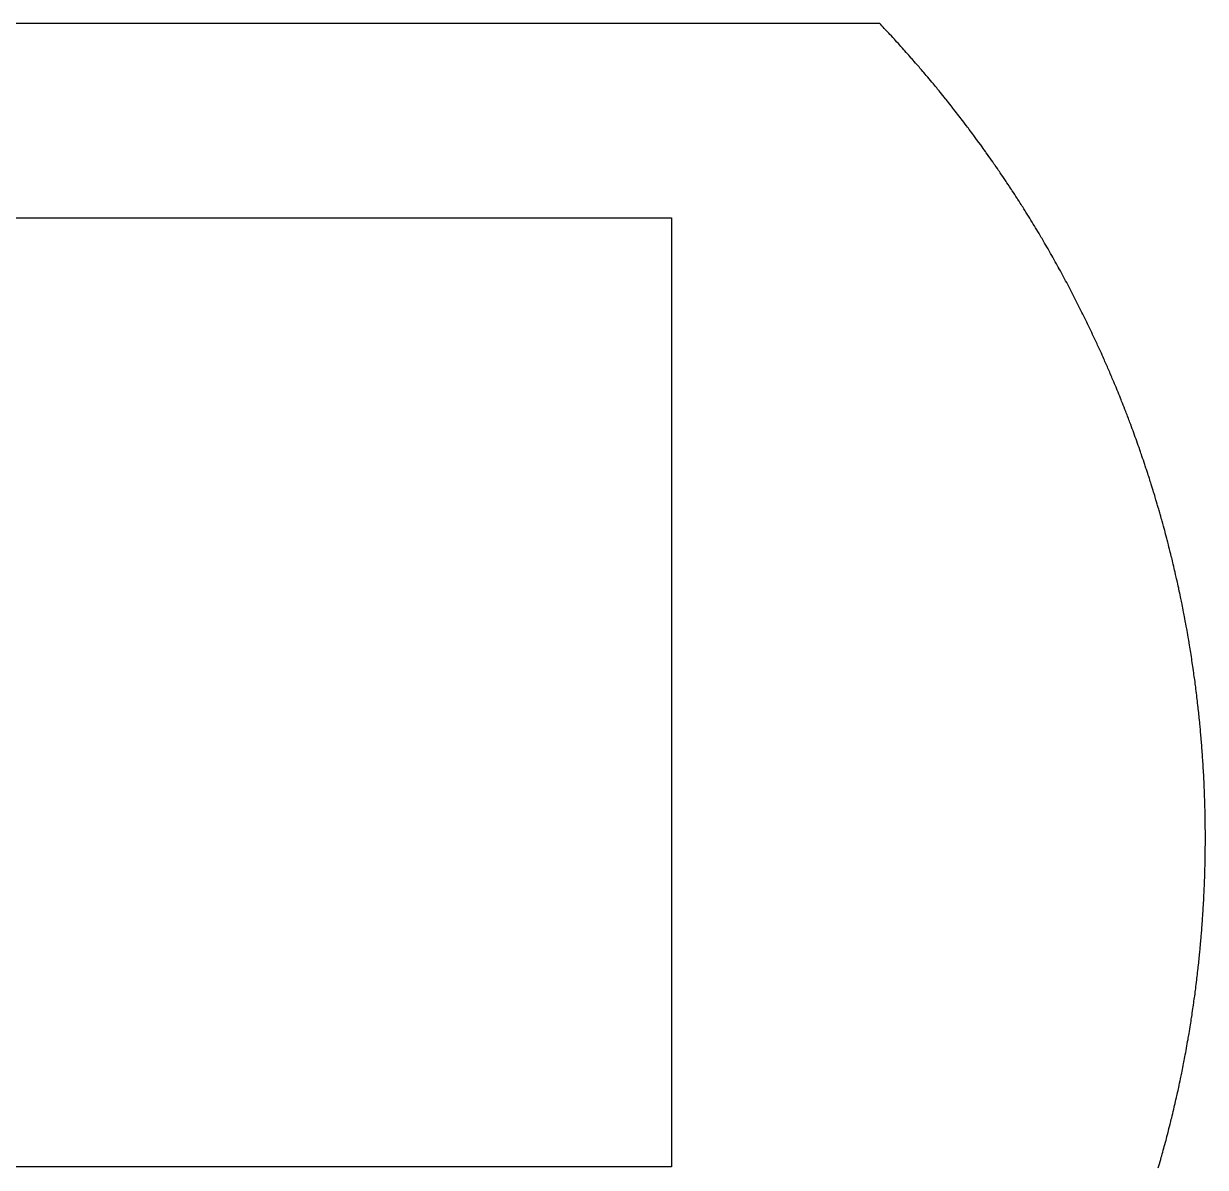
# Model space of a CAD drawing. Header units: metres. Extents: x 0 to 110, y 0 to 92.
# Drawn here: x 54.7 to 109.5, y 39.5 to 92.5 of the extents above; entities that cross this region are included whole.
import ezdxf

# ---------------------------------------------------------------- set-up
doc = ezdxf.new("R2010")
doc.units = ezdxf.units.M

msp = doc.modelspace()

# ---------------------------------------------------------------- linework, layer by layer
for p, q in [((94.405, 92.5), (15.095, 92.5)), ((94.448, 92.454), (94.405, 92.5)), ((94.496, 92.404), (94.448, 92.454)), ((94.567, 92.329), (94.496, 92.404)), ((94.614, 92.279), (94.567, 92.329)), ((94.685, 92.204), (94.614, 92.279)), ((94.755, 92.129), (94.685, 92.204)), ((94.826, 92.053), (94.755, 92.129)), ((94.872, 92.003), (94.826, 92.053)), ((94.942, 91.927), (94.872, 92.003)), ((95.013, 91.851), (94.942, 91.927)), ((95.036, 91.826), (95.013, 91.851)), ((95.082, 91.775), (95.036, 91.826)), ((95.129, 91.725), (95.082, 91.775)), ((95.198, 91.648), (95.129, 91.725)), ((95.268, 91.572), (95.198, 91.648)), ((95.337, 91.496), (95.268, 91.572)), ((95.383, 91.445), (95.337, 91.496)), ((95.43, 91.393), (95.383, 91.445)), ((95.453, 91.368), (95.43, 91.393)), ((95.522, 91.291), (95.453, 91.368)), ((95.567, 91.24), (95.522, 91.291)), ((95.636, 91.163), (95.567, 91.24)), ((95.682, 91.111), (95.636, 91.163)), ((95.75, 91.034), (95.682, 91.111)), ((95.796, 90.983), (95.75, 91.034)), ((95.864, 90.905), (95.796, 90.983)), ((95.887, 90.879), (95.864, 90.905)), ((95.955, 90.802), (95.887, 90.879)), ((96, 90.75), (95.955, 90.802)), ((96.068, 90.672), (96, 90.75)), ((96.113, 90.62), (96.068, 90.672)), ((96.158, 90.568), (96.113, 90.62)), ((96.225, 90.49), (96.158, 90.568)), ((96.27, 90.438), (96.225, 90.49)), ((96.338, 90.36), (96.27, 90.438)), ((96.405, 90.281), (96.338, 90.36)), ((96.449, 90.229), (96.405, 90.281)), ((96.516, 90.15), (96.449, 90.229)), ((96.56, 90.098), (96.516, 90.15)), ((96.627, 90.019), (96.56, 90.098)), ((96.693, 89.94), (96.627, 90.019)), ((96.76, 89.861), (96.693, 89.94)), ((96.826, 89.781), (96.76, 89.861)), ((96.892, 89.702), (96.826, 89.781)), ((96.936, 89.649), (96.892, 89.702)), ((96.979, 89.596), (96.936, 89.649)), ((97.045, 89.516), (96.979, 89.596)), ((97.089, 89.463), (97.045, 89.516)), ((97.154, 89.383), (97.089, 89.463)), ((97.198, 89.33), (97.154, 89.383)), ((97.263, 89.25), (97.198, 89.33)), ((97.328, 89.17), (97.263, 89.25)), ((97.392, 89.089), (97.328, 89.17)), ((97.457, 89.009), (97.392, 89.089)), ((97.479, 88.982), (97.457, 89.009)), ((97.543, 88.901), (97.479, 88.982)), ((97.586, 88.848), (97.543, 88.901)), ((97.65, 88.767), (97.586, 88.848)), ((97.714, 88.686), (97.65, 88.767)), ((97.757, 88.632), (97.714, 88.686)), ((97.799, 88.578), (97.757, 88.632)), ((97.842, 88.524), (97.799, 88.578)), ((97.905, 88.442), (97.842, 88.524)), ((97.969, 88.361), (97.905, 88.442)), ((98.011, 88.307), (97.969, 88.361)), ((98.074, 88.225), (98.011, 88.307)), ((98.137, 88.143), (98.074, 88.225)), ((98.179, 88.089), (98.137, 88.143)), ((98.242, 88.007), (98.179, 88.089)), ((98.305, 87.925), (98.242, 88.007)), ((98.367, 87.843), (98.305, 87.925)), ((98.429, 87.76), (98.367, 87.843)), ((98.471, 87.706), (98.429, 87.76)), ((98.512, 87.65), (98.471, 87.706)), ((98.553, 87.596), (98.512, 87.65)), ((98.615, 87.513), (98.553, 87.596)), ((98.656, 87.458), (98.615, 87.513)), ((98.718, 87.375), (98.656, 87.458)), ((98.759, 87.32), (98.718, 87.375)), ((98.8, 87.264), (98.759, 87.32)), ((98.861, 87.181), (98.8, 87.264)), ((98.942, 87.07), (98.861, 87.181)), ((99.003, 86.987), (98.942, 87.07)), ((99.084, 86.876), (99.003, 86.987)), ((99.145, 86.792), (99.084, 86.876)), ((99.205, 86.708), (99.145, 86.792)), ((99.245, 86.652), (99.205, 86.708)), ((99.305, 86.568), (99.245, 86.652)), ((99.345, 86.512), (99.305, 86.568)), ((99.405, 86.428), (99.345, 86.512)), ((99.464, 86.344), (99.405, 86.428)), ((99.524, 86.26), (99.464, 86.344)), ((99.583, 86.175), (99.524, 86.26)), ((99.642, 86.091), (99.583, 86.175)), ((99.701, 86.006), (99.642, 86.091)), ((99.741, 85.95), (99.701, 86.006)), ((99.76, 85.921), (99.741, 85.95)), ((99.799, 85.865), (99.76, 85.921)), ((99.858, 85.78), (99.799, 85.865)), ((99.916, 85.695), (99.858, 85.78)), ((99.955, 85.638), (99.916, 85.695)), ((99.994, 85.581), (99.955, 85.638)), ((100.052, 85.496), (99.994, 85.581)), ((100.11, 85.41), (100.052, 85.496)), ((100.168, 85.325), (100.11, 85.41)), ((100.206, 85.267), (100.168, 85.325)), ((100.263, 85.182), (100.206, 85.267)), ((100.302, 85.124), (100.263, 85.182)), ((100.359, 85.039), (100.302, 85.124)), ((100.397, 84.981), (100.359, 85.039)), ((100.416, 84.953), (100.397, 84.981)), ((100.473, 84.867), (100.416, 84.953)), ((100.51, 84.809), (100.473, 84.867)), ((100.548, 84.751), (100.51, 84.809)), ((100.605, 84.665), (100.548, 84.751)), ((100.661, 84.579), (100.605, 84.665)), ((100.717, 84.492), (100.661, 84.579)), ((100.773, 84.405), (100.717, 84.492)), ((100.81, 84.347), (100.773, 84.405)), ((100.866, 84.261), (100.81, 84.347)), ((100.922, 84.174), (100.866, 84.261)), ((100.959, 84.116), (100.922, 84.174)), ((100.995, 84.058), (100.959, 84.116)), ((101.032, 83.999), (100.995, 84.058)), ((101.087, 83.912), (101.032, 83.999)), ((101.142, 83.825), (101.087, 83.912)), ((101.179, 83.766), (101.142, 83.825)), ((24.75, 83.5), (84.75, 83.5)), ((84.75, 83.5), (84.75, 39.5)), ((101.215, 83.708), (101.179, 83.766)), ((101.27, 83.62), (101.215, 83.708)), ((101.324, 83.533), (101.27, 83.62)), ((101.36, 83.474), (101.324, 83.533)), ((101.414, 83.386), (101.36, 83.474)), ((101.468, 83.298), (101.414, 83.386)), ((101.522, 83.21), (101.468, 83.298)), ((101.575, 83.122), (101.522, 83.21)), ((101.629, 83.034), (101.575, 83.122)), ((101.682, 82.945), (101.629, 83.034)), ((101.735, 82.856), (101.682, 82.945)), ((101.788, 82.768), (101.735, 82.856)), ((101.841, 82.679), (101.788, 82.768)), ((101.876, 82.62), (101.841, 82.679)), ((101.893, 82.59), (101.876, 82.62)), ((101.928, 82.531), (101.893, 82.59)), ((101.946, 82.501), (101.928, 82.531)), ((101.998, 82.412), (101.946, 82.501)), ((102.05, 82.323), (101.998, 82.412)), ((102.102, 82.234), (102.05, 82.323)), ((102.153, 82.145), (102.102, 82.234)), ((102.205, 82.055), (102.153, 82.145)), ((102.256, 81.966), (102.205, 82.055)), ((102.291, 81.906), (102.256, 81.966)), ((102.325, 81.847), (102.291, 81.906)), ((102.376, 81.757), (102.325, 81.847)), ((102.426, 81.667), (102.376, 81.757)), ((102.46, 81.607), (102.426, 81.667)), ((102.511, 81.517), (102.46, 81.607)), ((102.544, 81.457), (102.511, 81.517)), ((102.595, 81.367), (102.544, 81.457)), ((102.628, 81.307), (102.595, 81.367)), ((102.678, 81.216), (102.628, 81.307)), ((102.728, 81.126), (102.678, 81.216)), ((102.777, 81.035), (102.728, 81.126)), ((102.827, 80.945), (102.777, 81.035)), ((102.876, 80.854), (102.827, 80.945)), ((102.925, 80.763), (102.876, 80.854)), ((102.974, 80.673), (102.925, 80.763)), ((103.023, 80.582), (102.974, 80.673)), ((103.072, 80.491), (103.023, 80.582)), ((103.12, 80.4), (103.072, 80.491)), ((103.152, 80.339), (103.12, 80.4)), ((103.184, 80.278), (103.152, 80.339)), ((103.216, 80.217), (103.184, 80.278)), ((103.264, 80.126), (103.216, 80.217)), ((103.312, 80.034), (103.264, 80.126)), ((103.36, 79.942), (103.312, 80.034)), ((103.391, 79.881), (103.36, 79.942)), ((103.407, 79.851), (103.391, 79.881)), ((103.454, 79.759), (103.407, 79.851)), ((103.501, 79.667), (103.454, 79.759)), ((103.548, 79.575), (103.501, 79.667)), ((103.579, 79.514), (103.548, 79.575)), ((103.626, 79.422), (103.579, 79.514)), ((103.672, 79.33), (103.626, 79.422)), ((103.719, 79.237), (103.672, 79.33)), ((103.749, 79.176), (103.719, 79.237)), ((103.78, 79.114), (103.749, 79.176)), ((103.826, 79.022), (103.78, 79.114)), ((103.856, 78.96), (103.826, 79.022)), ((103.902, 78.868), (103.856, 78.96)), ((103.932, 78.806), (103.902, 78.868)), ((103.977, 78.713), (103.932, 78.806)), ((104.007, 78.651), (103.977, 78.713)), ((104.037, 78.589), (104.007, 78.651)), ((104.082, 78.496), (104.037, 78.589)), ((104.112, 78.434), (104.082, 78.496)), ((104.157, 78.341), (104.112, 78.434)), ((104.186, 78.279), (104.157, 78.341)), ((104.231, 78.186), (104.186, 78.279)), ((104.275, 78.093), (104.231, 78.186)), ((104.304, 78.03), (104.275, 78.093)), ((104.348, 77.937), (104.304, 78.03)), ((104.391, 77.843), (104.348, 77.937)), ((104.435, 77.75), (104.391, 77.843)), ((104.478, 77.656), (104.435, 77.75)), ((104.507, 77.594), (104.478, 77.656)), ((104.55, 77.5), (104.507, 77.594)), ((104.593, 77.406), (104.55, 77.5)), ((104.635, 77.312), (104.593, 77.406)), ((104.678, 77.218), (104.635, 77.312)), ((104.72, 77.124), (104.678, 77.218)), ((104.762, 77.029), (104.72, 77.124)), ((104.79, 76.966), (104.762, 77.029)), ((104.818, 76.903), (104.79, 76.966)), ((104.846, 76.841), (104.818, 76.903)), ((104.887, 76.746), (104.846, 76.841)), ((104.915, 76.683), (104.887, 76.746)), ((104.956, 76.588), (104.915, 76.683)), ((104.983, 76.525), (104.956, 76.588)), ((105.024, 76.431), (104.983, 76.525)), ((105.065, 76.336), (105.024, 76.431)), ((105.092, 76.273), (105.065, 76.336)), ((105.133, 76.178), (105.092, 76.273)), ((105.16, 76.114), (105.133, 76.178)), ((105.186, 76.051), (105.16, 76.114)), ((105.226, 75.956), (105.186, 76.051)), ((105.253, 75.892), (105.226, 75.956)), ((105.293, 75.797), (105.253, 75.892)), ((105.319, 75.734), (105.293, 75.797)), ((105.359, 75.638), (105.319, 75.734)), ((105.411, 75.511), (105.359, 75.638)), ((105.45, 75.415), (105.411, 75.511)), ((105.489, 75.32), (105.45, 75.415)), ((105.528, 75.224), (105.489, 75.32)), ((105.566, 75.129), (105.528, 75.224)), ((105.592, 75.065), (105.566, 75.129)), ((105.617, 75.001), (105.592, 75.065)), ((105.655, 74.905), (105.617, 75.001)), ((105.693, 74.809), (105.655, 74.905)), ((105.731, 74.713), (105.693, 74.809)), ((105.768, 74.617), (105.731, 74.713)), ((105.806, 74.52), (105.768, 74.617)), ((105.831, 74.456), (105.806, 74.52)), ((105.868, 74.36), (105.831, 74.456)), ((105.892, 74.296), (105.868, 74.36)), ((105.929, 74.199), (105.892, 74.296)), ((105.953, 74.135), (105.929, 74.199)), ((105.978, 74.071), (105.953, 74.135)), ((106.002, 74.006), (105.978, 74.071)), ((106.038, 73.909), (106.002, 74.006)), ((106.074, 73.813), (106.038, 73.909)), ((106.11, 73.716), (106.074, 73.813)), ((106.146, 73.619), (106.11, 73.716)), ((106.181, 73.522), (106.146, 73.619)), ((106.216, 73.425), (106.181, 73.522)), ((106.252, 73.328), (106.216, 73.425)), ((106.286, 73.231), (106.252, 73.328)), ((106.321, 73.134), (106.286, 73.231)), ((106.356, 73.037), (106.321, 73.134)), ((106.39, 72.939), (106.356, 73.037)), ((106.424, 72.842), (106.39, 72.939)), ((106.458, 72.745), (106.424, 72.842)), ((106.492, 72.647), (106.458, 72.745)), ((106.515, 72.582), (106.492, 72.647)), ((106.537, 72.517), (106.515, 72.582)), ((106.559, 72.452), (106.537, 72.517)), ((106.593, 72.354), (106.559, 72.452)), ((106.626, 72.257), (106.593, 72.354)), ((106.659, 72.159), (106.626, 72.257)), ((106.691, 72.061), (106.659, 72.159)), ((106.713, 71.996), (106.691, 72.061)), ((106.745, 71.897), (106.713, 71.996)), ((106.767, 71.832), (106.745, 71.897)), ((106.799, 71.734), (106.767, 71.832)), ((106.831, 71.636), (106.799, 71.734)), ((106.852, 71.57), (106.831, 71.636)), ((106.873, 71.505), (106.852, 71.57)), ((106.905, 71.407), (106.873, 71.505)), ((106.926, 71.341), (106.905, 71.407)), ((106.946, 71.276), (106.926, 71.341)), ((106.967, 71.21), (106.946, 71.276)), ((106.988, 71.144), (106.967, 71.21)), ((107.019, 71.046), (106.988, 71.144)), ((107.049, 70.947), (107.019, 71.046)), ((107.08, 70.849), (107.049, 70.947)), ((107.1, 70.783), (107.08, 70.849)), ((107.12, 70.717), (107.1, 70.783)), ((107.15, 70.618), (107.12, 70.717)), ((107.17, 70.552), (107.15, 70.618)), ((107.19, 70.487), (107.17, 70.552)), ((107.209, 70.421), (107.19, 70.487)), ((107.239, 70.322), (107.209, 70.421)), ((107.268, 70.223), (107.239, 70.322)), ((107.288, 70.157), (107.268, 70.223)), ((107.316, 70.058), (107.288, 70.157)), ((107.336, 69.992), (107.316, 70.058)), ((107.355, 69.926), (107.336, 69.992)), ((107.383, 69.826), (107.355, 69.926)), ((107.402, 69.76), (107.383, 69.826)), ((107.43, 69.661), (107.402, 69.76)), ((107.458, 69.562), (107.43, 69.661)), ((107.477, 69.495), (107.458, 69.562)), ((107.495, 69.429), (107.477, 69.495)), ((107.523, 69.33), (107.495, 69.429)), ((107.541, 69.263), (107.523, 69.33)), ((107.56, 69.197), (107.541, 69.263)), ((107.587, 69.097), (107.56, 69.197)), ((107.614, 68.998), (107.587, 69.097)), ((107.631, 68.931), (107.614, 68.998)), ((107.658, 68.832), (107.631, 68.931)), ((107.685, 68.732), (107.658, 68.832)), ((107.711, 68.632), (107.685, 68.732)), ((107.728, 68.566), (107.711, 68.632)), ((107.754, 68.466), (107.728, 68.566)), ((107.771, 68.399), (107.754, 68.466)), ((107.788, 68.332), (107.771, 68.399)), ((107.814, 68.232), (107.788, 68.332)), ((107.839, 68.132), (107.814, 68.232)), ((107.856, 68.066), (107.839, 68.132)), ((107.873, 67.999), (107.856, 68.066)), ((107.898, 67.899), (107.873, 67.999)), ((107.922, 67.799), (107.898, 67.899)), ((107.939, 67.732), (107.922, 67.799)), ((107.955, 67.665), (107.939, 67.732)), ((107.971, 67.598), (107.955, 67.665)), ((107.995, 67.498), (107.971, 67.598)), ((108.011, 67.431), (107.995, 67.498)), ((108.035, 67.33), (108.011, 67.431)), ((108.059, 67.23), (108.035, 67.33)), ((108.074, 67.163), (108.059, 67.23)), ((108.098, 67.062), (108.074, 67.163)), ((108.121, 66.962), (108.098, 67.062)), ((108.136, 66.895), (108.121, 66.962)), ((108.151, 66.828), (108.136, 66.895)), ((108.166, 66.76), (108.151, 66.828)), ((108.189, 66.66), (108.166, 66.76)), ((108.204, 66.593), (108.189, 66.66)), ((108.219, 66.525), (108.204, 66.593)), ((108.241, 66.425), (108.219, 66.525)), ((108.263, 66.324), (108.241, 66.425)), ((108.27, 66.29), (108.263, 66.324)), ((108.292, 66.189), (108.27, 66.29)), ((108.313, 66.088), (108.292, 66.189)), ((108.327, 66.021), (108.313, 66.088)), ((108.348, 65.92), (108.327, 66.021)), ((108.362, 65.853), (108.348, 65.92)), ((108.376, 65.785), (108.362, 65.853)), ((108.39, 65.718), (108.376, 65.785)), ((108.404, 65.65), (108.39, 65.718)), ((108.418, 65.583), (108.404, 65.65)), ((108.438, 65.482), (108.418, 65.583)), ((108.451, 65.414), (108.438, 65.482)), ((108.471, 65.313), (108.451, 65.414)), ((108.491, 65.212), (108.471, 65.313)), ((108.504, 65.144), (108.491, 65.212)), ((108.517, 65.077), (108.504, 65.144)), ((108.53, 65.009), (108.517, 65.077)), ((108.549, 64.908), (108.53, 65.009)), ((108.569, 64.806), (108.549, 64.908)), ((108.581, 64.739), (108.569, 64.806)), ((108.594, 64.671), (108.581, 64.739)), ((108.612, 64.57), (108.594, 64.671)), ((108.625, 64.502), (108.612, 64.57)), ((108.637, 64.434), (108.625, 64.502)), ((108.649, 64.366), (108.637, 64.434)), ((108.667, 64.265), (108.649, 64.366)), ((108.685, 64.163), (108.667, 64.265)), ((108.702, 64.061), (108.685, 64.163)), ((108.714, 63.994), (108.702, 64.061)), ((108.731, 63.892), (108.714, 63.994)), ((108.743, 63.824), (108.731, 63.892)), ((108.749, 63.79), (108.743, 63.824)), ((108.765, 63.688), (108.749, 63.79)), ((108.782, 63.587), (108.765, 63.688)), ((108.793, 63.519), (108.782, 63.587)), ((108.81, 63.417), (108.793, 63.519)), ((108.821, 63.349), (108.81, 63.417)), ((108.837, 63.247), (108.821, 63.349)), ((108.853, 63.145), (108.837, 63.247)), ((108.868, 63.043), (108.853, 63.145)), ((108.879, 62.975), (108.868, 63.043)), ((108.894, 62.873), (108.879, 62.975)), ((108.909, 62.771), (108.894, 62.873)), ((108.919, 62.703), (108.909, 62.771)), ((108.934, 62.6), (108.919, 62.703)), ((108.949, 62.498), (108.934, 62.6)), ((108.963, 62.396), (108.949, 62.498)), ((108.973, 62.328), (108.963, 62.396)), ((108.987, 62.226), (108.973, 62.328)), ((108.997, 62.158), (108.987, 62.226)), ((109.006, 62.09), (108.997, 62.158)), ((109.02, 61.987), (109.006, 62.09)), ((109.033, 61.885), (109.02, 61.987)), ((109.042, 61.817), (109.033, 61.885)), ((109.051, 61.748), (109.042, 61.817)), ((109.064, 61.646), (109.051, 61.748)), ((109.077, 61.544), (109.064, 61.646)), ((109.09, 61.441), (109.077, 61.544)), ((109.098, 61.373), (109.09, 61.441)), ((109.11, 61.271), (109.098, 61.373)), ((109.123, 61.168), (109.11, 61.271)), ((109.131, 61.1), (109.123, 61.168)), ((109.142, 60.997), (109.131, 61.1)), ((109.154, 60.895), (109.142, 60.997)), ((109.166, 60.792), (109.154, 60.895)), ((109.173, 60.724), (109.166, 60.792)), ((109.181, 60.655), (109.173, 60.724)), ((109.192, 60.553), (109.181, 60.655)), ((109.199, 60.484), (109.192, 60.553)), ((109.21, 60.382), (109.199, 60.484)), ((109.217, 60.313), (109.21, 60.382)), ((109.227, 60.211), (109.217, 60.313)), ((109.237, 60.108), (109.227, 60.211)), ((109.247, 60.005), (109.237, 60.108)), ((109.254, 59.937), (109.247, 60.005)), ((109.26, 59.868), (109.254, 59.937)), ((109.267, 59.8), (109.26, 59.868)), ((109.273, 59.731), (109.267, 59.8)), ((109.282, 59.628), (109.273, 59.731)), ((109.288, 59.56), (109.282, 59.628)), ((109.294, 59.491), (109.288, 59.56)), ((109.303, 59.389), (109.294, 59.491)), ((109.312, 59.286), (109.303, 59.389)), ((109.317, 59.217), (109.312, 59.286)), ((109.323, 59.148), (109.317, 59.217)), ((109.331, 59.046), (109.323, 59.148)), ((109.337, 58.977), (109.331, 59.046)), ((109.342, 58.908), (109.337, 58.977)), ((109.35, 58.806), (109.342, 58.908)), ((109.357, 58.703), (109.35, 58.806)), ((109.362, 58.634), (109.357, 58.703)), ((109.367, 58.565), (109.362, 58.634)), ((109.374, 58.462), (109.367, 58.565)), ((109.381, 58.359), (109.374, 58.462)), ((109.385, 58.291), (109.381, 58.359)), ((109.392, 58.188), (109.385, 58.291)), ((109.398, 58.085), (109.392, 58.188)), ((109.405, 57.982), (109.398, 58.085)), ((109.411, 57.879), (109.405, 57.982)), ((109.416, 57.776), (109.411, 57.879)), ((109.422, 57.673), (109.416, 57.776)), ((109.424, 57.638), (109.422, 57.673)), ((109.429, 57.535), (109.424, 57.638)), ((109.433, 57.467), (109.429, 57.535)), ((109.438, 57.363), (109.433, 57.467)), ((109.442, 57.26), (109.438, 57.363)), ((109.447, 57.157), (109.442, 57.26)), ((109.451, 57.054), (109.447, 57.157)), ((109.454, 56.985), (109.451, 57.054)), ((109.457, 56.917), (109.454, 56.985)), ((109.461, 56.813), (109.457, 56.917)), ((109.465, 56.71), (109.461, 56.813)), ((109.467, 56.642), (109.465, 56.71)), ((109.471, 56.538), (109.467, 56.642)), ((109.473, 56.47), (109.471, 56.538)), ((109.475, 56.401), (109.473, 56.47)), ((109.477, 56.332), (109.475, 56.401)), ((109.48, 56.229), (109.477, 56.332)), ((109.482, 56.16), (109.48, 56.229)), ((109.484, 56.057), (109.482, 56.16)), ((109.486, 55.988), (109.484, 56.057)), ((109.488, 55.919), (109.486, 55.988)), ((109.49, 55.816), (109.488, 55.919)), ((109.491, 55.748), (109.49, 55.816)), ((109.493, 55.644), (109.491, 55.748)), ((109.494, 55.576), (109.493, 55.644)), ((109.495, 55.507), (109.494, 55.576)), ((109.496, 55.404), (109.495, 55.507)), ((109.497, 55.335), (109.496, 55.404)), ((109.498, 55.232), (109.497, 55.335)), ((109.498, 55.163), (109.498, 55.232)), ((109.499, 55.094), (109.498, 55.163)), ((109.499, 54.991), (109.499, 55.094)), ((109.5, 54.922), (109.499, 54.991)), ((109.5, 54.819), (109.5, 54.922)), ((109.5, 54.75), (109.5, 54.819)), ((109.497, 54.165), (109.498, 54.268)), ((109.498, 54.337), (109.499, 54.406)), ((109.498, 54.268), (109.498, 54.337)), ((109.499, 54.509), (109.5, 54.578)), ((109.499, 54.406), (109.499, 54.509)), ((109.5, 54.681), (109.5, 54.75)), ((109.5, 54.578), (109.5, 54.681)), ((109.49, 53.684), (109.491, 53.752)), ((109.491, 53.752), (109.493, 53.856)), ((109.493, 53.856), (109.494, 53.924)), ((109.494, 53.924), (109.495, 53.993)), ((109.495, 53.993), (109.496, 54.096)), ((109.496, 54.096), (109.497, 54.165)), ((109.474, 53.065), (109.477, 53.168)), ((109.477, 53.168), (109.48, 53.271)), ((109.48, 53.271), (109.482, 53.34)), ((109.482, 53.34), (109.484, 53.443)), ((109.484, 53.443), (109.486, 53.512)), ((109.486, 53.512), (109.488, 53.581)), ((109.488, 53.581), (109.49, 53.684)), ((109.457, 52.583), (109.461, 52.687)), ((109.461, 52.687), (109.465, 52.79)), ((109.465, 52.79), (109.468, 52.893)), ((109.468, 52.893), (109.471, 52.962)), ((109.471, 52.962), (109.474, 53.065)), ((109.431, 51.999), (109.436, 52.102)), ((109.436, 52.102), (109.441, 52.205)), ((109.441, 52.205), (109.446, 52.308)), ((109.446, 52.308), (109.45, 52.411)), ((109.45, 52.411), (109.454, 52.515)), ((109.454, 52.515), (109.457, 52.583)), ((109.398, 51.415), (109.405, 51.518)), ((109.405, 51.518), (109.411, 51.621)), ((109.411, 51.621), (109.414, 51.69)), ((109.414, 51.69), (109.418, 51.759)), ((109.418, 51.759), (109.422, 51.827)), ((109.422, 51.827), (109.427, 51.93)), ((109.427, 51.93), (109.431, 51.999)), ((109.367, 50.935), (109.374, 51.038)), ((109.374, 51.038), (109.381, 51.141)), ((109.381, 51.141), (109.388, 51.244)), ((109.388, 51.244), (109.394, 51.347)), ((109.394, 51.347), (109.398, 51.415)), ((109.323, 50.352), (109.331, 50.454)), ((109.331, 50.454), (109.337, 50.523)), ((109.337, 50.523), (109.342, 50.592)), ((109.342, 50.592), (109.35, 50.694)), ((109.35, 50.694), (109.357, 50.797)), ((109.357, 50.797), (109.362, 50.866)), ((109.362, 50.866), (109.367, 50.935)), ((109.273, 49.769), (109.282, 49.872)), ((109.282, 49.872), (109.288, 49.94)), ((109.288, 49.94), (109.294, 50.009)), ((109.294, 50.009), (109.303, 50.111)), ((109.303, 50.111), (109.312, 50.214)), ((109.312, 50.214), (109.317, 50.283)), ((109.317, 50.283), (109.323, 50.352)), ((109.227, 49.289), (109.234, 49.358)), ((109.234, 49.358), (109.241, 49.426)), ((109.241, 49.426), (109.247, 49.495)), ((109.247, 49.495), (109.254, 49.563)), ((109.254, 49.563), (109.263, 49.666)), ((109.263, 49.666), (109.273, 49.769)), ((109.166, 48.708), (109.173, 48.776)), ((109.173, 48.776), (109.181, 48.845)), ((109.181, 48.845), (109.192, 48.947)), ((109.192, 48.947), (109.199, 49.016)), ((109.199, 49.016), (109.21, 49.118)), ((109.21, 49.118), (109.217, 49.187)), ((109.217, 49.187), (109.227, 49.289)), ((109.102, 48.161), (109.11, 48.229)), ((109.11, 48.229), (109.123, 48.332)), ((109.123, 48.332), (109.131, 48.4)), ((109.131, 48.4), (109.142, 48.503)), ((109.142, 48.503), (109.154, 48.605)), ((109.154, 48.605), (109.166, 48.708)), ((109.033, 47.615), (109.042, 47.683)), ((109.042, 47.683), (109.051, 47.752)), ((109.051, 47.752), (109.064, 47.854)), ((109.064, 47.854), (109.077, 47.956)), ((109.077, 47.956), (109.09, 48.059)), ((109.09, 48.059), (109.102, 48.161)), ((108.963, 47.104), (108.973, 47.172)), ((108.973, 47.172), (108.987, 47.274)), ((108.987, 47.274), (108.997, 47.342)), ((108.997, 47.342), (109.006, 47.41)), ((109.006, 47.41), (109.02, 47.513)), ((109.02, 47.513), (109.033, 47.615)), ((108.884, 46.559), (108.894, 46.627)), ((108.894, 46.627), (108.909, 46.729)), ((108.909, 46.729), (108.924, 46.831)), ((108.924, 46.831), (108.934, 46.9)), ((108.934, 46.9), (108.949, 47.002)), ((108.949, 47.002), (108.963, 47.104)), ((108.793, 45.981), (108.81, 46.083)), ((108.81, 46.083), (108.821, 46.151)), ((108.821, 46.151), (108.837, 46.253)), ((108.837, 46.253), (108.847, 46.321)), ((108.847, 46.321), (108.863, 46.423)), ((108.863, 46.423), (108.868, 46.457)), ((108.868, 46.457), (108.884, 46.559)), ((108.697, 45.405), (108.708, 45.472)), ((108.708, 45.472), (108.72, 45.54)), ((108.72, 45.54), (108.731, 45.608)), ((108.731, 45.608), (108.743, 45.676)), ((108.743, 45.676), (108.76, 45.778)), ((108.76, 45.778), (108.777, 45.88)), ((108.777, 45.88), (108.793, 45.981)), ((108.606, 44.897), (108.625, 44.998)), ((108.625, 44.998), (108.643, 45.1)), ((108.643, 45.1), (108.661, 45.201)), ((108.661, 45.201), (108.679, 45.303)), ((108.679, 45.303), (108.697, 45.405)), ((108.504, 44.356), (108.517, 44.423)), ((108.517, 44.423), (108.537, 44.525)), ((108.537, 44.525), (108.549, 44.592)), ((108.549, 44.592), (108.569, 44.694)), ((108.569, 44.694), (108.587, 44.795)), ((108.587, 44.795), (108.606, 44.897)), ((108.39, 43.782), (108.404, 43.85)), ((108.404, 43.85), (108.418, 43.917)), ((108.418, 43.917), (108.438, 44.018)), ((108.438, 44.018), (108.451, 44.086)), ((108.451, 44.086), (108.471, 44.187)), ((108.471, 44.187), (108.491, 44.288)), ((108.491, 44.288), (108.504, 44.356)), ((108.284, 43.277), (108.306, 43.378)), ((108.306, 43.378), (108.327, 43.479)), ((108.327, 43.479), (108.348, 43.58)), ((108.348, 43.58), (108.362, 43.647)), ((108.362, 43.647), (108.376, 43.715)), ((108.376, 43.715), (108.39, 43.782)), ((108.159, 42.706), (108.181, 42.807)), ((108.181, 42.807), (108.189, 42.84)), ((108.189, 42.84), (108.211, 42.941)), ((108.211, 42.941), (108.233, 43.042)), ((108.233, 43.042), (108.248, 43.109)), ((108.248, 43.109), (108.263, 43.176)), ((108.263, 43.176), (108.284, 43.277)), ((108.035, 42.17), (108.059, 42.27)), ((108.059, 42.27), (108.074, 42.337)), ((108.074, 42.337), (108.098, 42.438)), ((108.098, 42.438), (108.121, 42.538)), ((108.121, 42.538), (108.136, 42.605)), ((108.136, 42.605), (108.159, 42.706)), ((107.898, 41.601), (107.922, 41.701)), ((107.922, 41.701), (107.939, 41.768)), ((107.939, 41.768), (107.963, 41.868)), ((107.963, 41.868), (107.987, 41.969)), ((107.987, 41.969), (108.011, 42.069)), ((108.011, 42.069), (108.035, 42.17)), ((107.746, 41.001), (107.771, 41.101)), ((107.771, 41.101), (107.788, 41.168)), ((107.788, 41.168), (107.814, 41.268)), ((107.814, 41.268), (107.839, 41.368)), ((107.839, 41.368), (107.864, 41.468)), ((107.864, 41.468), (107.881, 41.535)), ((107.881, 41.535), (107.898, 41.601)), ((107.623, 40.535), (107.649, 40.635)), ((107.649, 40.635), (107.676, 40.735)), ((107.676, 40.735), (107.693, 40.801)), ((107.693, 40.801), (107.72, 40.901)), ((107.72, 40.901), (107.746, 41.001)), ((107.458, 39.938), (107.477, 40.005)), ((107.477, 40.005), (107.505, 40.104)), ((107.505, 40.104), (107.523, 40.17)), ((107.523, 40.17), (107.55, 40.27)), ((107.55, 40.27), (107.578, 40.369)), ((107.578, 40.369), (107.596, 40.436)), ((107.596, 40.436), (107.623, 40.535)), ((84.75, 39.5), (24.75, 39.5)), ((107.316, 39.442), (107.345, 39.541)), ((107.345, 39.541), (107.374, 39.641)), ((107.374, 39.641), (107.402, 39.74)), ((107.402, 39.74), (107.43, 39.839)), ((107.43, 39.839), (107.458, 39.938))]:
    msp.add_line(p, q)

doc.saveas('drawing.dxf')
